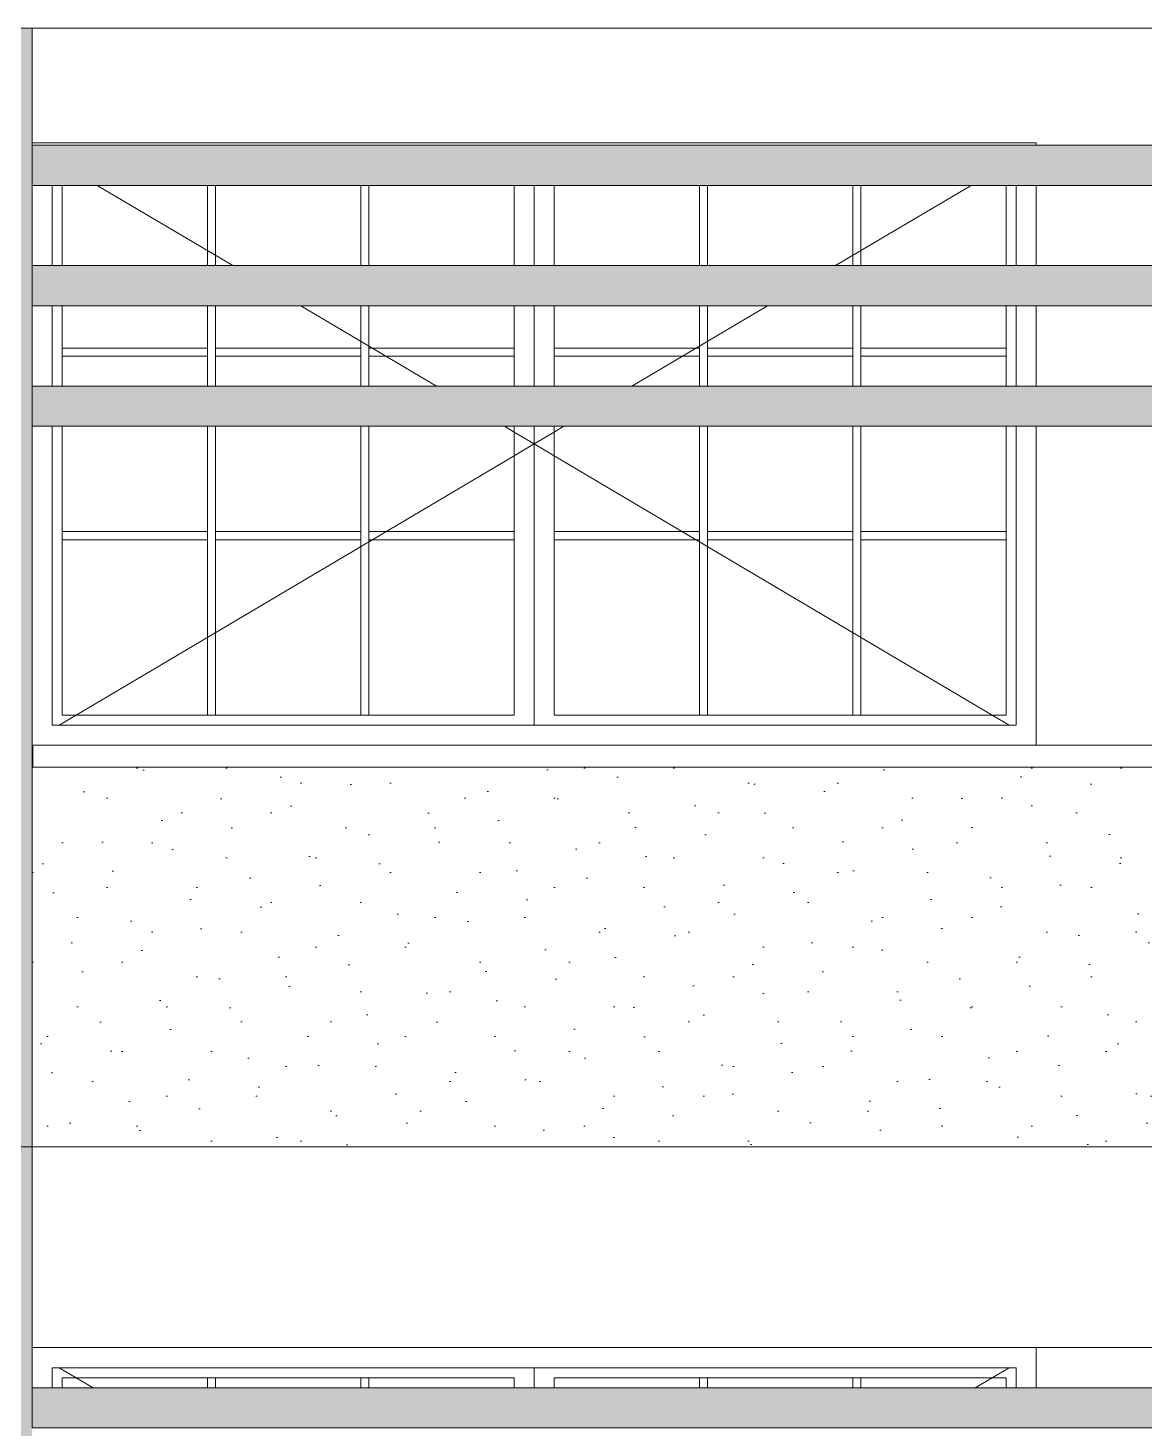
# Model space of a CAD drawing. Header units: millimetres. Extents: x 323482 to 503016, y 8175 to 72038.
# Drawn here: x 469484 to 472265, y 28777 to 32263 of the extents above; entities that cross this region are included whole.
import ezdxf

# ---------------------------------------------------------------- set-up
doc = ezdxf.new("R2010")
doc.units = ezdxf.units.MM
doc.header["$MEASUREMENT"] = 0
doc.linetypes.add('Hidden Line', pattern=[391.222223, 282.222223, -109])
for name, color, linetype, lineweight in [('2D Drafting - General_Pen_No__101', 252, 'Continuous', 13), ('Shell - Roof_Pen_No__120', 7, 'Continuous', 13), ('Structural - Bearing_Pen_No__120', 7, 'Continuous', 13)]:
    doc.layers.add(name, color=color, linetype=linetype, lineweight=lineweight)
doc.layers.add('2D Drafting - General_Pen_No__102', color=7, linetype='Continuous', lineweight=13, true_color=0xcccccc)
doc.layers.add('Structural - Bearing_Pen_No__83', color=7, linetype='Continuous', lineweight=13, true_color=0xff9955)

msp = doc.modelspace()

# ---------------------------------------------------------------- hatches: boundary and pattern name
at = {"layer": '2D Drafting - General_Pen_No__101', "linetype": 'Continuous', "lineweight": 13}
h = msp.add_hatch(dxfattribs=at)
h.set_pattern_fill('RENDER', color=252, style=0, pattern_type=2)
h.set_pattern_definition([(45, (0, 350), (-111.36932, 111.36932), [0, -105, 0, -157.5]), (110, (350, 350), (148.00159, 53.86817), [0, -77, 0, -133])])
h.paths.add_polyline_path([(469494.9, 30422.4), (474844.6, 30422.4), (474844.6, 29477.2), (469494.9, 29477.2)])
at = {"layer": '2D Drafting - General_Pen_No__102', "linetype": 'Continuous', "lineweight": 0, "true_color": 0xcccccc}
for points in [[(469494.5, 28177.2), (469494.5, 28277.2), (469494.5, 28477.2), (469494.5, 28577.2), (469494.5, 28777.2), (469494.5, 28877.2), (469494.5, 32262.8), (469244.5, 32262.8), (469244.5, 28877.2), (469245.8, 28877.2), (469245.8, 28777.2), (469244.5, 28777.2), (469244.5, 28577.2), (469245.8, 28577.2), (469245.8, 28477.2), (469244.5, 28477.2), (469244.5, 28277.2), (469245.8, 28277.2), (469245.8, 28177.2), (469244.5, 28177.2), (469244.5, 27422.4), (469244.6, 27422.4), (469244.6, 26477.2), (469494.5, 26477.2)], [(474844.6, 31871.1), (474844.6, 31971.1), (469494.5, 31971.1), (469494.5, 31871.1)], [(474844.6, 31571.1), (474844.6, 31671.1), (469494.5, 31671.1), (469494.5, 31571.1)], [(474844.6, 31371.1), (469494.5, 31371.1), (469494.5, 31271.1), (474844.6, 31271.1)], [(474844.6, 28777.2), (474844.6, 28877.2), (469494.5, 28877.2), (469494.5, 28777.2)]]:
    msp.add_hatch(color=254, dxfattribs=at).paths.add_polyline_path(points)

# ---------------------------------------------------------------- linework, layer by layer
at = {"layer": 'Shell - Roof_Pen_No__120', "color": 7, "linetype": 'Continuous', "lineweight": 13}
msp.add_line((475293.1, 32262.8), (464697.1, 32262.8), dxfattribs=at)
at = {"layer": 'Structural - Bearing_Pen_No__120', "color": 7, "linetype": 'Continuous', "lineweight": 13}
for p, q in [((469494.5, 31971.1), (469494.5, 32262.8)), ((469494.5, 31977.2), (471994.5, 31977.2)), ((469494.5, 31971.1), (474844.6, 31971.1)), ((469494.5, 31871.1), (469494.5, 31971.1)), ((471994.5, 31977.2), (471994.5, 31971.1)), ((469494.5, 31671.1), (469494.5, 31871.1)), ((469494.5, 31871.1), (474844.6, 31871.1)), ((469544.5, 31671.1), (469544.5, 31871.1)), ((469569.5, 31671.1), (469569.5, 31871.1)), ((469656.5, 31871.1), (469994.4, 31671.1)), ((469931.1, 31871.1), (469931.1, 31671.1)), ((469951.1, 31671.1), (469951.1, 31871.1)), ((470312.8, 31871.1), (470312.8, 31671.1)), ((470332.8, 31671.1), (470332.8, 31871.1)), ((470694.5, 31871.1), (470694.5, 31671.1)), ((470744.5, 31871.1), (470744.5, 31671.1)), ((470794.5, 31671.1), (470794.5, 31871.1)), ((471156.1, 31871.1), (471156.1, 31671.1)), ((471176.1, 31671.1), (471176.1, 31871.1)), ((471832.5, 31871.1), (471494.5, 31671.1)), ((471537.8, 31871.1), (471537.8, 31671.1)), ((471557.8, 31671.1), (471557.8, 31871.1)), ((471919.5, 31871.1), (471919.5, 31671.1)), ((471944.5, 31871.1), (471944.5, 31671.1)), ((471994.5, 31871.1), (471994.5, 31671.1)), ((469494.5, 31671.1), (474844.6, 31671.1)), ((469494.5, 31571.1), (469494.5, 31671.1)), ((469494.5, 31371.1), (469494.5, 31571.1)), ((469494.5, 31571.1), (474844.6, 31571.1)), ((469544.5, 31371.1), (469544.5, 31571.1)), ((469569.5, 31371.1), (469569.5, 31571.1)), ((469931.1, 31571.1), (469931.1, 31465.5)), ((469951.1, 31465.5), (469951.1, 31571.1)), ((470163.4, 31571.1), (470501.3, 31371.1)), ((470312.8, 31571.1), (470312.8, 31465.5)), ((470332.8, 31465.5), (470332.8, 31571.1)), ((470694.5, 31571.1), (470694.5, 31371.1)), ((470744.5, 31571.1), (470744.5, 31371.1)), ((470794.5, 31371.1), (470794.5, 31571.1)), ((471325.6, 31571.1), (470987.6, 31371.1)), ((471156.1, 31571.1), (471156.1, 31465.5)), ((471176.1, 31465.5), (471176.1, 31571.1)), ((471537.8, 31571.1), (471537.8, 31465.5)), ((471557.8, 31465.5), (471557.8, 31571.1)), ((471919.5, 31571.1), (471919.5, 31371.1)), ((471944.5, 31571.1), (471944.5, 31371.1)), ((471994.5, 31571.1), (471994.5, 31371.1)), ((469931.1, 31465.5), (469569.5, 31465.5)), ((469569.5, 31445.5), (469931.1, 31445.5)), ((469931.1, 31445.5), (469931.1, 31465.5)), ((469931.1, 31445.5), (469931.1, 31371.1)), ((470312.8, 31465.5), (469951.1, 31465.5)), ((469951.1, 31465.5), (469951.1, 31445.5)), ((469951.1, 31371.1), (469951.1, 31445.5)), ((469951.1, 31445.5), (470312.8, 31445.5)), ((470312.8, 31445.5), (470312.8, 31465.5)), ((470312.8, 31445.5), (470312.8, 31371.1)), ((470694.5, 31465.5), (470332.8, 31465.5)), ((470332.8, 31465.5), (470332.8, 31445.5)), ((470332.8, 31371.1), (470332.8, 31445.5)), ((470332.8, 31445.5), (470694.5, 31445.5)), ((471156.1, 31465.5), (470794.5, 31465.5)), ((470794.5, 31445.5), (471156.1, 31445.5)), ((471156.1, 31445.5), (471156.1, 31465.5)), ((471156.1, 31445.5), (471156.1, 31371.1)), ((471537.8, 31465.5), (471176.1, 31465.5)), ((471176.1, 31465.5), (471176.1, 31445.5)), ((471176.1, 31371.1), (471176.1, 31445.5)), ((471176.1, 31445.5), (471537.8, 31445.5)), ((471537.8, 31445.5), (471537.8, 31465.5)), ((471537.8, 31445.5), (471537.8, 31371.1)), ((471919.5, 31465.5), (471557.8, 31465.5)), ((471557.8, 31465.5), (471557.8, 31445.5)), ((471557.8, 31371.1), (471557.8, 31445.5)), ((471557.8, 31445.5), (471919.5, 31445.5)), ((469494.5, 31371.1), (474844.6, 31371.1)), ((469494.5, 31271.1), (469494.5, 31371.1)), ((469494.5, 29477.2), (469494.5, 31271.1)), ((469494.5, 31271.1), (474844.6, 31271.1)), ((469544.5, 30527.2), (469544.5, 31271.1)), ((469569.5, 30552.2), (469569.5, 31271.1)), ((469931.1, 31271.1), (469931.1, 31008.9)), ((469951.1, 31008.9), (469951.1, 31271.1)), ((470312.8, 31271.1), (470312.8, 31008.9)), ((470332.8, 31008.9), (470332.8, 31271.1)), ((470670.3, 31271.1), (470694.5, 31256.8)), ((470694.5, 31271.1), (470694.5, 30552.2)), ((470744.5, 31271.1), (470744.5, 30552.2)), ((470794.5, 30552.2), (470794.5, 31271.1)), ((470818.7, 31271.1), (470794.5, 31256.8)), ((471156.1, 31271.1), (471156.1, 31008.9)), ((471176.1, 31008.9), (471176.1, 31271.1)), ((471537.8, 31271.1), (471537.8, 31008.9)), ((471557.8, 31008.9), (471557.8, 31271.1)), ((471919.5, 31271.1), (471919.5, 30552.2)), ((471944.5, 31271.1), (471944.5, 30527.2)), ((471994.5, 31271.1), (471994.5, 30477.2)), ((470694.5, 31256.8), (470744.5, 31227.2)), ((470794.5, 31256.8), (470744.5, 31227.2)), ((469603.9, 30552.2), (470694.5, 31197.6)), ((470694.5, 31197.6), (470744.5, 31227.2)), ((470794.5, 31197.6), (470744.5, 31227.2)), ((471885, 30552.2), (470794.5, 31197.6)), ((469931.1, 31008.9), (469569.5, 31008.9)), ((469569.5, 30988.9), (469931.1, 30988.9)), ((469931.1, 30988.9), (469931.1, 31008.9)), ((469931.1, 30988.9), (469931.1, 30552.2)), ((470312.8, 31008.9), (469951.1, 31008.9)), ((469951.1, 31008.9), (469951.1, 30988.9)), ((469951.1, 30552.2), (469951.1, 30988.9)), ((469951.1, 30988.9), (470312.8, 30988.9)), ((470312.8, 30988.9), (470312.8, 31008.9)), ((470312.8, 30988.9), (470312.8, 30552.2)), ((470694.5, 31008.9), (470332.8, 31008.9)), ((470332.8, 31008.9), (470332.8, 30988.9)), ((470332.8, 30552.2), (470332.8, 30988.9)), ((470332.8, 30988.9), (470694.5, 30988.9)), ((471156.1, 31008.9), (470794.5, 31008.9)), ((470794.5, 30988.9), (471156.1, 30988.9)), ((471156.1, 30988.9), (471156.1, 31008.9)), ((471156.1, 30988.9), (471156.1, 30552.2)), ((471537.8, 31008.9), (471176.1, 31008.9)), ((471176.1, 31008.9), (471176.1, 30988.9)), ((471176.1, 30552.2), (471176.1, 30988.9)), ((471176.1, 30988.9), (471537.8, 30988.9)), ((471537.8, 30988.9), (471537.8, 31008.9)), ((471537.8, 30988.9), (471537.8, 30552.2)), ((471919.5, 31008.9), (471557.8, 31008.9)), ((471557.8, 31008.9), (471557.8, 30988.9)), ((471557.8, 30552.2), (471557.8, 30988.9)), ((471557.8, 30988.9), (471919.5, 30988.9)), ((469561.7, 30527.2), (469603.9, 30552.2)), ((470694.5, 30552.2), (469569.5, 30552.2)), ((470744.5, 30552.2), (470744.5, 30527.2)), ((471919.5, 30552.2), (470794.5, 30552.2)), ((471927.2, 30527.2), (471885, 30552.2)), ((471944.5, 30527.2), (469544.5, 30527.2)), ((471994.5, 30477.2), (469494.5, 30477.2)), ((469496.2, 30477.2), (474844.6, 30477.2)), ((469496.2, 30422.4), (469496.2, 30477.2)), ((474844.6, 30422.4), (469496.2, 30422.4)), ((469494.5, 28877.2), (469494.5, 29477.2)), ((474844.6, 29477.2), (469494.5, 29477.2)), ((469494.5, 28977.2), (471994.5, 28977.2)), ((469494.5, 28977.2), (474844.6, 28977.2)), ((471994.5, 28977.2), (471994.5, 28877.2)), ((469544.5, 28877.2), (469544.5, 28927.2)), ((469544.5, 28927.2), (471944.5, 28927.2)), ((469561.7, 28927.2), (469603.9, 28902.2)), ((469569.5, 28877.2), (469569.5, 28902.2)), ((469569.5, 28902.2), (470694.5, 28902.2)), ((469603.9, 28902.2), (469646.2, 28877.2)), ((469931.1, 28902.2), (469931.1, 28877.2)), ((469951.1, 28877.2), (469951.1, 28902.2)), ((470312.8, 28902.2), (470312.8, 28877.2)), ((470332.8, 28877.2), (470332.8, 28902.2)), ((470694.5, 28902.2), (470694.5, 28877.2)), ((470744.5, 28927.2), (470744.5, 28902.2)), ((470744.5, 28902.2), (470744.5, 28877.2)), ((470794.5, 28877.2), (470794.5, 28902.2)), ((470794.5, 28902.2), (471919.5, 28902.2)), ((471156.1, 28902.2), (471156.1, 28877.2)), ((471176.1, 28877.2), (471176.1, 28902.2)), ((471537.8, 28902.2), (471537.8, 28877.2)), ((471557.8, 28877.2), (471557.8, 28902.2)), ((471885, 28902.2), (471842.7, 28877.2)), ((471927.2, 28927.2), (471885, 28902.2)), ((471919.5, 28902.2), (471919.5, 28877.2)), ((471944.5, 28927.2), (471944.5, 28877.2)), ((469494.5, 28877.2), (474844.6, 28877.2)), ((469494.5, 28777.2), (469494.5, 28877.2)), ((469494.5, 28777.2), (474844.6, 28777.2))]:
    msp.add_line(p, q, dxfattribs=at)
at = {"layer": 'Structural - Bearing_Pen_No__83', "color": 21, "linetype": 'Hidden Line', "lineweight": 13, "true_color": 0xff9955}
msp.add_line((499376.9, 29477.2), (447887.3, 29477.2), dxfattribs=at)

doc.saveas('drawing.dxf')
